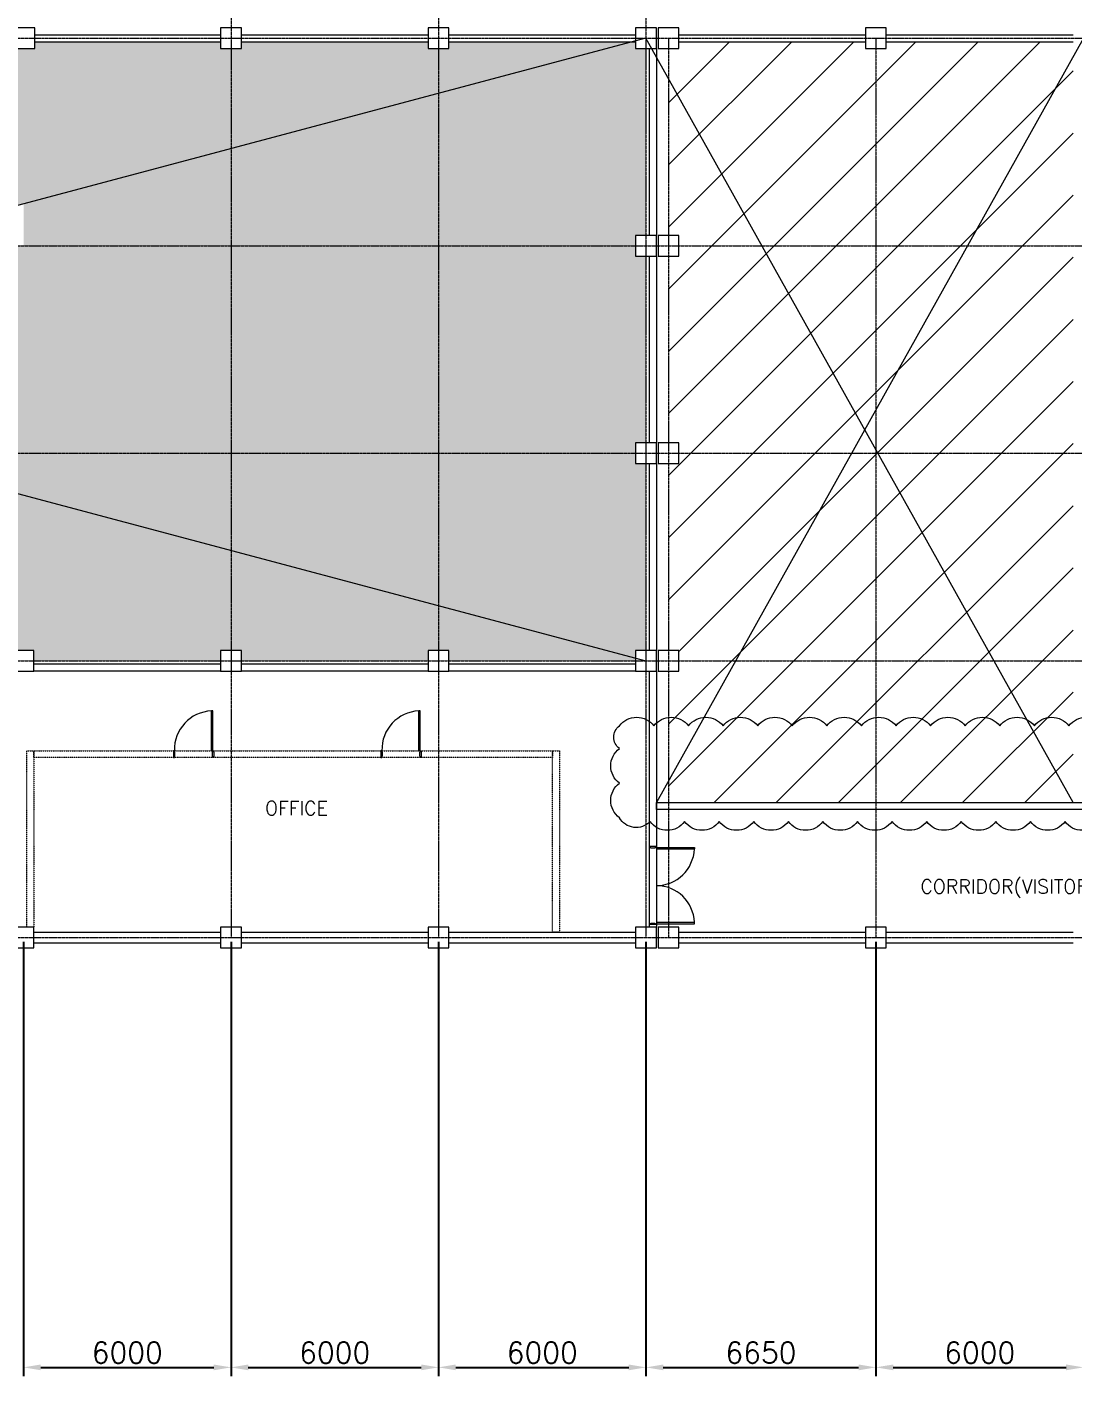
# Model space of a CAD drawing. Extents: x -59767 to 1106559, y -1290 to 1129522.
# Drawn here: x 632138 to 662388, y 392965 to 431968 of the extents above; entities that cross this region are included whole.
import ezdxf
from ezdxf.enums import TextEntityAlignment as Align

# ---------------------------------------------------------------- set-up
doc = ezdxf.new("R2010")
doc.units = 0
doc.linetypes.add('CENTER', pattern=[2, 1.25, -0.25, 0.25, -0.25])
doc.linetypes.add('HIDDEN', pattern=[0.375, 0.25, -0.125])
doc.layers.get('Defpoints').update_dxf_attribs({"linetype": 'CONTINUOUS', "lineweight": 9})
for name, color, linetype, lineweight in [('COLUMN', 2, 'CONTINUOUS', 9), ('DRY WALL', 254, 'HIDDEN', 9), ('TEXT', 3, 'CONTINUOUS', 9), ('WALL', 7, 'CONTINUOUS', 9), ('WALL_200', 3, 'CONTINUOUS', 9), ('WALL_300', 7, 'CONTINUOUS', 9), ('중간선', 5, 'CONTINUOUS', 9), ('중심선', 1, 'CENTER', 9), ('치수선', 6, 'CONTINUOUS', 9)]:
    doc.layers.add(name, color=color, linetype=linetype, lineweight=lineweight)
doc.styles.get("Standard").update_dxf_attribs({"font": 'romans.shx', "bigfont": 'whtgtxt.shx'})
doc.dimstyles.new('ISO-25', dxfattribs={"dimscale": 200, "dimtxt": 3, "dimasz": 2.5, "dimexe": 1.25, "dimexo": 0.625, "dimtad": 1, "dimdec": 0, "dimdsep": 46, "dimtxsty": 'Standard', "dimcen": 2.5, "dimadec": 0, "dimazin": 0, "dimtp": 0.1, "dimtm": 0.1, "dimtfac": 0.6, "dimtdec": 0, "dimtmove": 0, "dimatfit": 3, "dimfxl": 1, "dimtvp": 1, "dimtolj": 1, "dimarcsym": 0})

# ---------------------------------------------------------------- blocks, each defined once
blk = doc.blocks.new('column600')
at = {"layer": 'COLUMN', "linetype": 'Continuous'}
blk.add_lwpolyline([(-300, -300), (300, -300), (300, 300), (-300, 300)], close=True, dxfattribs=at)
blk = doc.blocks.new('*D580')
at = {"layer": 'Defpoints', "color": 0}
for p in [(638039, 405643), (644039, 405643), (644039, 393215)]:
    blk.add_point(p, dxfattribs=at)
at = {"layer": '치수선', "color": 0, "lineweight": -2}
for p, q in [((638039, 405518), (638039, 392965)), ((644039, 405518), (644039, 392965)), ((638539, 393215), (643539, 393215))]:
    blk.add_line(p, q, dxfattribs=at)
at = {"layer": '치수선', "color": 0}
for points in [[(638539, 393298), (638539, 393131), (638039, 393215)], [(643539, 393131), (643539, 393298), (644039, 393215)]]:
    blk.add_solid(points, dxfattribs=at)
at = {"layer": '치수선', "color": 0, "insert": (641039, 393640), "char_height": 600, "attachment_point": 5}
blk.add_mtext('\\A1;6000', dxfattribs=at)
blk = doc.blocks.new('*D581')
at = {"layer": 'Defpoints', "color": 0}
for p in [(644039, 405643), (650039, 405643), (650039, 393215)]:
    blk.add_point(p, dxfattribs=at)
at = {"layer": '치수선', "color": 0, "lineweight": -2}
for p, q in [((644039, 405518), (644039, 392965)), ((650039, 405518), (650039, 392965)), ((644539, 393215), (649539, 393215))]:
    blk.add_line(p, q, dxfattribs=at)
at = {"layer": '치수선', "color": 0}
for points in [[(644539, 393298), (644539, 393131), (644039, 393215)], [(649539, 393131), (649539, 393298), (650039, 393215)]]:
    blk.add_solid(points, dxfattribs=at)
at = {"layer": '치수선', "color": 0, "insert": (647039, 393640), "char_height": 600, "attachment_point": 5}
blk.add_mtext('\\A1;6000', dxfattribs=at)
blk = doc.blocks.new('*D583')
at = {"layer": 'Defpoints', "color": 0}
for p in [(650039, 405643), (656689, 405643), (656689, 393215)]:
    blk.add_point(p, dxfattribs=at)
at = {"layer": '치수선', "color": 0, "lineweight": -2}
for p, q in [((650039, 405518), (650039, 392965)), ((656689, 405518), (656689, 392965)), ((650539, 393215), (656189, 393215))]:
    blk.add_line(p, q, dxfattribs=at)
at = {"layer": '치수선', "color": 0}
for points in [[(650539, 393298), (650539, 393131), (650039, 393215)], [(656189, 393131), (656189, 393298), (656689, 393215)]]:
    blk.add_solid(points, dxfattribs=at)
at = {"layer": '치수선', "color": 0, "insert": (653364, 393640), "char_height": 600, "attachment_point": 5}
blk.add_mtext('\\A1;6650', dxfattribs=at)
blk = doc.blocks.new('*D584')
at = {"layer": 'Defpoints', "color": 0}
for p in [(656689, 405643), (662689, 405643), (662689, 393215)]:
    blk.add_point(p, dxfattribs=at)
at = {"layer": '치수선', "color": 0, "lineweight": -2}
for p, q in [((656689, 405518), (656689, 392965)), ((662689, 405518), (662689, 392965)), ((657189, 393215), (662189, 393215))]:
    blk.add_line(p, q, dxfattribs=at)
at = {"layer": '치수선', "color": 0}
for points in [[(657189, 393298), (657189, 393131), (656689, 393215)], [(662189, 393131), (662189, 393298), (662689, 393215)]]:
    blk.add_solid(points, dxfattribs=at)
at = {"layer": '치수선', "color": 0, "insert": (659689, 393640), "char_height": 600, "attachment_point": 5}
blk.add_mtext('\\A1;6000', dxfattribs=at)
blk = doc.blocks.new('*D600')
at = {"layer": 'Defpoints', "color": 0}
for p in [(632039, 405643), (638039, 405643), (638039, 393215)]:
    blk.add_point(p, dxfattribs=at)
at = {"layer": '치수선', "color": 0, "lineweight": -2}
for p, q in [((632039, 405518), (632039, 392965)), ((638039, 405518), (638039, 392965)), ((632539, 393215), (637539, 393215))]:
    blk.add_line(p, q, dxfattribs=at)
at = {"layer": '치수선', "color": 0}
for points in [[(632539, 393298), (632539, 393131), (632039, 393215)], [(637539, 393131), (637539, 393298), (638039, 393215)]]:
    blk.add_solid(points, dxfattribs=at)
at = {"layer": '치수선', "color": 0, "insert": (635039, 393640), "char_height": 600, "attachment_point": 5}
blk.add_mtext('\\A1;6000', dxfattribs=at)

msp = doc.modelspace()

# ---------------------------------------------------------------- hatches: boundary and pattern name
at = {"layer": '중간선'}
h = msp.add_hatch(dxfattribs=at)
h.set_pattern_fill('PLUS', color=130, scale=25)
h.set_pattern_definition([(0, (0, 158.75), (0, 635), [317.5, -317.5]), (90, (158.75, 0), (-635, 4e-14), [317.5, -317.5])])
h.paths.add_polyline_path([(582388.6, 419342.8), (582688.6, 419342.8), (582688.6, 419642.8), (589388.6, 419642.8), (589388.6, 415505.4), (582688.6, 413722.7), (582688.6, 413942.8), (582388.6, 413942.8)])
h.paths.add_polyline_path([(582388.6, 419942.8), (582388.6, 425342.8), (582688.6, 425342.8), (582688.6, 425642.8), (589388.6, 425642.8), (589388.6, 419642.8), (582688.6, 419642.8), (582688.6, 419942.8)])
h.paths.add_polyline_path([(582388.6, 431342.8), (582688.6, 431342.8), (582688.6, 431542.8), (582764.5, 431542.8), (589388.6, 429780.3), (589388.6, 425642.8), (582688.6, 425642.8), (582688.6, 425942.8), (582388.6, 425942.8)])
h.paths.add_polyline_path([(614038.6, 419642.8), (620038.6, 419642.8), (620038.6, 413942.8), (619738.6, 413942.8), (619738.6, 413642.8), (614338.6, 413642.8), (614338.6, 413942.8), (614038.6, 413942.8)])
h.paths.add_polyline_path([(589388.6, 419642.8), (595388.6, 419642.8), (595388.6, 425642.8), (589388.6, 425642.8)])
h.paths.add_polyline_path([(638038.6, 419642.8), (644038.6, 419642.8), (644038.6, 425642.8), (638038.6, 425642.8)])
h.paths.add_polyline_path([(626038.6, 419642.8), (627488.6, 419642.8), (632038.6, 418432.2), (632038.6, 413942.8), (631738.6, 413942.8), (631738.6, 413642.8), (626338.6, 413642.8), (626338.6, 413942.8), (626038.6, 413942.8)])
h.paths.add_polyline_path([(620038.6, 419642.8), (626038.6, 419642.8), (626038.6, 413942.8), (625738.6, 413942.8), (625738.6, 413642.8), (620338.6, 413642.8), (620338.6, 413942.8), (620038.6, 413942.8), (620038.6, 419642.8)])
h.paths.add_polyline_path([(608038.6, 419642.8), (614038.6, 419642.8), (614038.6, 413942.8), (613738.6, 413942.8), (613738.6, 413642.8), (608338.6, 413642.8), (608338.6, 413942.8), (608038.6, 413942.8)])
h.paths.add_polyline_path([(602038.6, 413942.8), (602038.6, 418871.2), (604938.6, 419642.8), (608038.6, 419642.8), (608038.6, 413942.8), (607738.6, 413942.8), (607738.6, 413642.8), (602338.6, 413642.8), (602338.6, 413942.8), (602038.6, 413942.8)])
h.paths.add_polyline_path([(626038.6, 425257), (627488.6, 425642.8), (632038.6, 425642.8), (632038.6, 419642.8), (627488.6, 419642.8), (626038.6, 420028.7), (626038.6, 425257)])
h.paths.add_polyline_path([(644038.6, 425642.8), (649738.6, 425642.8), (649738.6, 425342.8), (650038.6, 425342.8), (650038.6, 419942.8), (649738.6, 419942.8), (649738.6, 419642.8), (644038.6, 419642.8)])
h.paths.add_polyline_path([(595388.6, 419642.8), (601388.6, 419642.8), (601388.6, 425642.8), (595388.6, 425642.8)])
h.paths.add_polyline_path([(602038.6, 425642.8), (604938.6, 425642.8), (608038.6, 424818), (608038.6, 420467.7), (604938.6, 419642.8), (602038.6, 419642.8)])
h.paths.add_polyline_path([(632038.6, 419642.8), (638038.6, 419642.8), (638038.6, 425642.8), (632038.6, 425642.8)])
h.paths.add_polyline_path([(644038.6, 419642.8), (649738.6, 419642.8), (649738.6, 419342.8), (650038.6, 419342.8), (650038.6, 413942.8), (649738.6, 413942.8), (649738.6, 413722.7), (644038.6, 415239.3)])
h.paths.add_polyline_path([(644038.6, 430046.4), (649662.8, 431542.8), (649738.6, 431542.8), (649738.6, 431342.8), (650038.6, 431342.8), (650038.6, 425942.8), (649738.6, 425942.8), (649738.6, 425642.8), (644038.6, 425642.8)])
h.paths.add_polyline_path([(608038.6, 425642.8), (608038.6, 427341.4), (612513.6, 427342.9), (612513.6, 431542.8), (613738.6, 431542.8), (613738.6, 431342.8), (613738.6, 427342.9), (614038.6, 427342.9), (614038.6, 425642.8)])
h.paths.add_polyline_path([(626038.6, 425642.8), (626038.6, 427342.8), (626338.6, 427342.8), (626338.6, 431342.8), (626338.6, 431542.8), (631763.6, 431542.8), (631763.6, 431342.8), (632038.6, 431342.8), (632038.6, 426853.5), (627488.6, 425642.8)])
h.paths.add_polyline_path([(602038.6, 426414.5), (602038.6, 431342.8), (602338.6, 431342.8), (602338.6, 431542.8), (604713.7, 431542.8), (604713.7, 427340.4), (608038.6, 427341.4), (608038.6, 425642.8), (604938.6, 425642.8)])
h.paths.add_polyline_path([(620038.6, 423660.6), (626038.6, 425257), (626038.6, 420028.7), (620038.6, 421625.1), (620038.6, 423660.6)])
h.paths.add_polyline_path([(595388.6, 413942.8), (595388.6, 417101.8), (601388.6, 418698.3), (601388.6, 413942.8), (601088.6, 413942.8), (601088.6, 413642.8), (595688.6, 413642.8), (595688.6, 413942.8), (595388.6, 413942.8)])
h.paths.add_polyline_path([(601388.6, 426587.4), (601388.6, 431342.8), (601088.6, 431342.8), (601088.6, 431542.8), (595688.6, 431542.8), (595688.6, 431342.8), (595388.6, 431342.8), (595388.6, 428183.9)])
h.paths.add_polyline_path([(632038.6, 418432.2), (638038.6, 416835.7), (638038.6, 413942.8), (637738.6, 413942.8), (637738.6, 413642.8), (632338.6, 413642.8), (632338.6, 413942.8), (632038.6, 413942.8)])
h.paths.add_polyline_path([(638038.6, 428449.9), (638038.6, 431342.8), (637738.6, 431342.8), (637738.6, 431542.8), (632363.6, 431542.8), (632363.6, 431342.8), (632038.6, 431342.8), (632038.6, 426853.5)])
h.paths.add_polyline_path([(638038.6, 419642.8), (644038.6, 419642.8), (644038.6, 415239.3), (638038.6, 416835.7)])
h.paths.add_polyline_path([(638038.6, 428449.9), (644038.6, 430046.4), (644038.6, 425642.8), (638038.6, 425642.8)])
h.paths.add_polyline_path([(608038.6, 424818), (614038.6, 423221.6), (614038.6, 422064.1), (608038.6, 420467.7)])
h.paths.add_polyline_path([(589388.6, 419642.8), (595388.6, 419642.8), (595388.6, 417101.8), (589388.6, 415505.4)])
h.paths.add_polyline_path([(589388.6, 425642.8), (589388.6, 429780.3), (595388.6, 428183.9), (595388.6, 425642.8)])
h.paths.add_polyline_path([(614038.6, 431342.8), (614338.6, 431342.8), (614338.6, 431542.8), (619738.6, 431542.8), (619738.6, 431342.8), (620038.6, 431342.8), (620038.6, 430042.8), (616188.6, 430042.8), (616188.6, 427942.8), (620038.6, 427942.8), (620038.6, 427642.8), (614038.6, 427642.8), (614038.6, 431342.8)])
h.paths.add_polyline_path([(620038.6, 427642.8), (620038.6, 427942.8), (624188.6, 427942.8), (624188.6, 430042.8), (620038.6, 430042.8), (620038.6, 431342.8), (620338.6, 431342.8), (620338.6, 431542.8), (625738.6, 431542.8), (625738.6, 431342.8), (626038.6, 431342.8), (626038.6, 427642.8), (621038.6, 427642.8)])
h.paths.add_polyline_path([(589388.6, 413942.8), (589388.6, 415505.4), (595388.6, 417101.8), (595388.6, 413942.8), (595088.6, 413942.8), (595088.6, 413642.8), (589688.6, 413642.8), (589688.6, 413942.8)])
h.paths.add_polyline_path([(595388.6, 428183.9), (595388.6, 431342.8), (595088.6, 431342.8), (595088.6, 431542.8), (589688.6, 431542.8), (589688.6, 431317.8), (589388.6, 431317.8), (589388.6, 429780.3)])
h.paths.add_polyline_path([(638038.6, 416835.7), (644038.6, 415239.3), (644038.6, 413942.8), (643738.6, 413942.8), (643738.6, 413642.8), (638338.6, 413642.8), (638338.6, 413942.8), (638038.6, 413942.8), (638038.6, 416835.7)])
h.paths.add_polyline_path([(644038.6, 430046.4), (644038.6, 431342.8), (643738.6, 431342.8), (643738.6, 431542.8), (638338.6, 431542.8), (638338.6, 431342.8), (638038.6, 431342.8), (638038.6, 428449.9)])
h.paths.add_polyline_path([(614038.6, 425642.8), (620038.6, 425642.8), (620038.6, 423660.6), (616213.6, 422642.8), (614038.6, 423221.6)])
h.paths.add_polyline_path([(614038.6, 422064.1), (616213.6, 422642.8), (620038.6, 421625.1), (620038.6, 419642.8), (614038.6, 419642.8)])
h.paths.add_polyline_path([(632038.6, 419642.8), (638038.6, 419642.8), (638038.6, 416835.7), (632038.6, 418432.2)])
h.paths.add_polyline_path([(632038.6, 426853.5), (638038.6, 428449.9), (638038.6, 425642.8), (632038.6, 425642.8)])
h.paths.add_polyline_path([(612213.6, 427642.9), (612213.6, 431542.8), (608338.6, 431542.8), (608338.6, 431342.8), (608038.6, 431342.8), (608038.6, 427641.4)])
h.paths.add_polyline_path([(595388.6, 419642.8), (601388.6, 419642.8), (601388.6, 418698.3), (595388.6, 417101.8)])
h.paths.add_polyline_path([(595388.6, 425642.8), (595388.6, 428183.9), (601388.6, 426587.4), (601388.6, 425642.8)])
h.paths.add_polyline_path([(608038.6, 420467.7), (614038.6, 422064.1), (614038.6, 419642.8), (608038.6, 419642.8), (608038.6, 420467.7)])
h.paths.add_polyline_path([(608038.6, 425642.8), (614038.6, 425642.8), (614038.6, 423221.6), (608038.6, 424818)])
h.paths.add_polyline_path([(582688.6, 413642.8), (582688.6, 413722.7), (589388.6, 415505.4), (589388.6, 413942.8), (589088.6, 413942.8), (589088.6, 413642.8)])
h.paths.add_polyline_path([(620038.6, 419642.8), (620038.6, 421625.1), (626038.6, 420028.7), (626038.6, 419642.8)])
h.paths.add_polyline_path([(620038.6, 425642.8), (626038.6, 425642.8), (626038.6, 425257), (620038.6, 423660.6), (620038.6, 425642.8)])
h.paths.add_polyline_path([(605013.7, 427640.4), (608038.6, 427641.4), (608038.6, 431342.8), (607738.6, 431342.8), (607738.6, 431542.8), (605013.7, 431542.8)])
h.paths.add_polyline_path([(589388.6, 429780.3), (589388.6, 431317.8), (589088.6, 431317.8), (589088.6, 431542.8), (582764.5, 431542.8)])
h.paths.add_polyline_path([(626038.6, 425642.8), (626038.6, 427342.8), (621038.6, 427342.9), (620038.6, 427342.9), (620038.6, 425642.8)])
h.paths.add_polyline_path([(620038.6, 425642.8), (620038.6, 427342.9), (614038.6, 427342.9), (614038.6, 425642.8)])
h.paths.add_polyline_path([(644038.6, 415239.3), (649738.6, 413722.7), (649738.6, 413642.8), (644338.6, 413642.8), (644338.6, 413942.8), (644038.6, 413942.8), (644038.6, 415239.3)])
h.paths.add_polyline_path([(620038.6, 427942.8), (624188.6, 427942.8), (624188.6, 430042.8), (620038.6, 430042.8)])
h.paths.add_polyline_path([(649662.8, 431542.8), (644338.6, 431542.8), (644338.6, 431342.8), (644038.6, 431342.8), (644038.6, 430046.4)])
h.paths.add_polyline_path([(616188.6, 430042.8), (616188.6, 427942.8), (620038.6, 427942.8), (620038.6, 430042.8)])
h.paths.add_polyline_path([(620038.6, 421625.1), (620038.6, 423660.6), (616213.6, 422642.8), (620038.6, 421625.1)])
h.paths.add_polyline_path([(632038.6, 418432.2), (632038.6, 419642.8), (627488.6, 419642.8)])
h.paths.add_polyline_path([(601388.6, 419642.8), (602038.6, 419642.8), (602038.6, 425642.8), (601388.6, 425642.8)])
h.paths.add_polyline_path([(601388.6, 413942.8), (601388.6, 418698.3), (602038.6, 418871.2), (602038.6, 413942.8), (601738.6, 413942.8), (601738.6, 413642.8), (601688.6, 413642.8), (601688.6, 413942.8)])
h.paths.add_polyline_path([(601388.6, 431342.8), (601688.6, 431342.8), (601688.6, 431642.8), (601738.6, 431642.8), (601738.6, 431342.8), (602038.6, 431342.8), (602038.6, 426414.5), (601388.6, 426587.4)])
h.paths.add_polyline_path([(608038.6, 419642.8), (608038.6, 420467.7), (604938.6, 419642.8)])
h.paths.add_polyline_path([(608038.6, 424818), (608038.6, 425642.8), (604938.6, 425642.8)])
h.paths.add_polyline_path([(614038.6, 422064.1), (616213.6, 422642.8), (614038.6, 423221.6)])
h.paths.add_polyline_path([(602038.6, 418871.2), (604938.6, 419642.8), (602038.6, 419642.8)])
h.paths.add_polyline_path([(604938.6, 425642.8), (602038.6, 426414.5), (602038.6, 425642.8)])
h.paths.add_polyline_path([(601388.6, 425642.8), (601388.6, 426587.4), (602038.6, 426414.5), (602038.6, 425642.8)])
h.paths.add_polyline_path([(601388.6, 419642.8), (602038.6, 419642.8), (602038.6, 418871.2), (601388.6, 418698.3)])
h.paths.add_polyline_path([(627488.6, 419642.8), (626038.6, 420028.7), (626038.6, 419642.8)])
h.paths.add_polyline_path([(626038.6, 425257), (627488.6, 425642.8), (626038.6, 425642.8)])
h = msp.add_hatch(dxfattribs=at)
h.set_pattern_fill('ANSI31', color=170, scale=400)
h.paths.add_polyline_path([(650688.6, 430479.6), (650688.6, 431342.8), (650988.6, 431342.8), (650988.6, 431542.9), (656388.6, 431542.9), (656388.6, 431342.8), (656688.6, 431342.8), (656688.6, 425642.8), (653391.4, 425642.8)])
h.paths.add_polyline_path([(656688.6, 420906), (659335.7, 425642.8), (662388.1, 425642.8), (662388.1, 425342.8), (662388.1, 419942.8), (662388.1, 419642.8), (656744.2, 419642.8), (656688.6, 419742.4)])
h.paths.add_polyline_path([(650688.6, 419942.8), (650688.6, 425342.8), (650988.6, 425342.8), (650988.6, 425642.8), (653391.4, 425642.8), (656363.5, 420324.2), (655982.7, 419642.8), (650988.6, 419642.8), (650988.6, 419942.8), (650688.6, 419942.8)])
h.paths.add_polyline_path([(660097, 413642.8), (662388.1, 413642.8), (662388.1, 413942.8), (662388.1, 419342.8), (662388.1, 419642.8), (656744.2, 419642.8)])
h.paths.add_polyline_path([(656688.6, 425642.8), (656688.6, 431342.8), (656988.6, 431342.8), (656988.6, 431542.9), (662388.6, 431542.9), (662388.6, 431342.8), (662388.6, 431106), (659335.7, 425642.8), (656688.6, 425642.8)])
h.paths.add_polyline_path([(650688.6, 419342.8), (650988.6, 419342.8), (650988.6, 419642.8), (655982.7, 419642.8), (652629.8, 413642.8), (650988.6, 413642.8), (650988.6, 413942.8), (650688.6, 413942.8)])
h.paths.add_polyline_path([(655982.7, 419642.8), (656688.6, 419642.8), (656688.6, 413642.8), (652629.8, 413642.8)])
h.paths.add_polyline_path([(656688.6, 419642.8), (656744.2, 419642.8), (660097, 413642.8), (656688.6, 413642.8)])
h.paths.add_polyline_path([(653391.4, 425642.8), (656688.6, 425642.8), (656688.6, 420906), (656363.5, 420324.2)])
h.paths.add_polyline_path([(662388.1, 425642.8), (662388.6, 425942.8), (662388.6, 431106), (659335.7, 425642.8), (662388.1, 425642.8)])
h.paths.add_polyline_path([(650688.6, 410169.2), (651717.5, 412010.3, -0.2580796), (652269.3, 411762.4, -0.5), (653269.3, 411762.4, -0.5), (654269.3, 411762.4, -0.5), (655269.3, 411762.4, -0.5), (656269.3, 411762.4, -0.2021582), (656688.6, 412007.2), (656688.6, 409542.8), (650688.6, 409542.8)])
h.paths.add_polyline_path([(656688.6, 409542.8), (656688.6, 412007.2, -0.2705), (657269.3, 411762.4, -0.5), (658269.3, 411762.4, -0.5), (659269.3, 411762.4, -0.5), (660269.3, 411762.4, -0.3598263), (661043.6, 411949), (662388.1, 409542.8)])
h.paths.add_polyline_path([(650688.6, 430479.6), (653391.4, 425642.8), (650988.6, 425642.8), (650988.6, 425942.8), (650688.6, 425942.8)])
h.paths.add_polyline_path([(656688.6, 420906), (659335.7, 425642.8), (656688.6, 425642.8)])
h.paths.add_polyline_path([(652629.8, 413642.8), (656688.6, 413642.8), (656688.6, 412007.2, 0.2021582), (656269.3, 411762.4, 0.5), (655269.3, 411762.4, 0.5), (654269.3, 411762.4, 0.5), (653269.3, 411762.4, 0.5), (652269.3, 411762.4, 0.2580796), (651717.5, 412010.3)])
h.paths.add_polyline_path([(656688.6, 413642.8), (660097, 413642.8), (661043.6, 411949, 0.3598263), (660269.3, 411762.4, 0.5), (659269.3, 411762.4, 0.5), (658269.3, 411762.4, 0.5), (657269.3, 411762.4, 0.2705), (656688.6, 412007.2), (656688.6, 413642.8)])
h.paths.add_polyline_path([(661043.6, 411949, -0.1188), (661269.3, 411762.4, -0.5), (662269.3, 411762.4, -0.0679662), (662388.1, 411882.8), (662388.1, 413342.8), (662388.1, 413642.8), (660097, 413642.8)])
h.paths.add_polyline_path([(650688.6, 412007.2), (650688.6, 413342.8), (650988.6, 413342.8), (650988.6, 413642.8), (652629.8, 413642.8), (651717.5, 412010.3, 0.2142709), (651269.3, 411762.4, 0.2705)])
h.paths.add_polyline_path([(662388.1, 409542.8), (662388.1, 411882.8, 0.0679662), (662269.3, 411762.4, 0.5), (661269.3, 411762.4, 0.1188), (661043.6, 411949), (662388.1, 409542.8)])
h.paths.add_polyline_path([(650688.6, 410169.2), (651717.5, 412010.3, 0.2142709), (651269.3, 411762.4, 0.2705), (650688.6, 412007.2)])
h.paths.add_polyline_path([(655982.7, 419642.8), (656363.5, 420324.2), (656688.6, 419742.4), (656688.6, 419642.8), (655982.7, 419642.8)])
h.paths.add_polyline_path([(656744.2, 419642.8), (656688.6, 419742.4), (656688.6, 419642.8)])

# ---------------------------------------------------------------- linework, layer by layer
at = {"layer": 'DRY WALL', "linetype": 'HIDDEN', "lineweight": 9, "ltscale": 0.5}
for points in [[(632338.6, 411042.9), (632338.6, 405942), (632138.6, 405942), (632138.6, 411042.9)], [(632338.6, 411042.9), (647338.6, 411042.9), (647338.6, 410842.9), (632338.6, 410842.9)], [(647538.6, 411042.9), (647538.6, 405792.8), (647338.6, 405792.8), (647338.6, 411042.9)]]:
    msp.add_lwpolyline(points, close=True, dxfattribs=at)
at = {"layer": 'WALL', "color": 0}
for p, q in [((637470.6, 411043.7), (637470.6, 412193.7)), ((637510.6, 412193.7), (637470.6, 412193.7)), ((637510.6, 411043.7), (637510.6, 412193.7)), ((643470.6, 411043.7), (643470.6, 412193.7)), ((643510.6, 412193.7), (643470.6, 412193.7)), ((643510.6, 411043.7), (643510.6, 412193.7)), ((636375.6, 411023.7), (636375.6, 410863.7)), ((637510.6, 411043.7), (637470.6, 411043.7)), ((637538.6, 411023.7), (637538.6, 410863.7)), ((642375.6, 411023.7), (642375.6, 410863.7)), ((643510.6, 411043.7), (643470.6, 411043.7)), ((643538.6, 411023.7), (643538.6, 410863.7)), ((650318.6, 408271), (650158.6, 408271)), ((650338.6, 408243), (651438.6, 408243)), ((650338.6, 408243), (650338.6, 408203)), ((650338.6, 408203), (651438.6, 408203)), ((651438.6, 408243), (651438.6, 408203)), ((650338.6, 406083), (651438.6, 406083)), ((650338.6, 406083), (650338.6, 406043)), ((650338.6, 406043), (651438.6, 406043)), ((651438.6, 406043), (651438.6, 406083)), ((650318.6, 406015), (650158.6, 406015))]:
    msp.add_line(p, q, dxfattribs=at)
for points in [[(636375.6, 411043.7), (636375.6, 410843.7), (636403.6, 410843.7), (636403.6, 410883.7), (636415.6, 410883.7), (636415.6, 411003.7), (636403.6, 411003.7), (636403.6, 411043.7)], [(637538.6, 411043.7), (637538.6, 410843.7), (637510.6, 410843.7), (637510.6, 410883.7), (637498.6, 410883.7), (637498.6, 411003.7), (637510.6, 411003.7), (637510.6, 411043.7)], [(642375.6, 411043.7), (642375.6, 410843.7), (642403.6, 410843.7), (642403.6, 410883.7), (642415.6, 410883.7), (642415.6, 411003.7), (642403.6, 411003.7), (642403.6, 411043.7)], [(643538.6, 411043.7), (643538.6, 410843.7), (643510.6, 410843.7), (643510.6, 410883.7), (643498.6, 410883.7), (643498.6, 411003.7), (643510.6, 411003.7), (643510.6, 411043.7)], [(650338.6, 408271), (650138.6, 408271), (650138.6, 408243), (650178.6, 408243), (650178.6, 408231), (650298.6, 408231), (650298.6, 408243), (650338.6, 408243)], [(650338.6, 406015), (650138.6, 406015), (650138.6, 406043), (650178.6, 406043), (650178.6, 406055), (650298.6, 406055), (650298.6, 406043), (650338.6, 406043)]]:
    msp.add_lwpolyline(points, close=True, dxfattribs=at)
for centre, radius, start, end in [((637516.6, 411080.3), 1113.6, 92.36526, 181.88666), ((643516.6, 411080.3), 1113.6, 92.36526, 181.88666), ((650338.6, 408243), 1100, 270, 357.91606), ((650338.6, 406043), 1100, 2.08394, 90)]:
    msp.add_arc(centre, radius, start, end, dxfattribs=at)
at = {"layer": 'WALL_200', "ltscale": 0.5}
for p, q in [((632363.6, 431742.8), (637738.6, 431742.8)), ((632363.6, 431542.8), (637738.6, 431542.8)), ((638338.6, 431742.8), (643738.6, 431742.8)), ((638338.6, 431542.8), (643738.6, 431542.8)), ((644338.6, 431742.8), (649738.6, 431742.8)), ((644338.6, 431542.8), (649738.6, 431542.8)), ((650988.6, 431742.9), (656388.6, 431742.9)), ((650988.6, 431542.9), (656388.6, 431542.9)), ((656988.6, 431742.9), (662388.6, 431742.9)), ((656988.6, 431542.9), (662388.6, 431542.9)), ((637738.6, 413542.8), (632338.6, 413542.8)), ((643738.6, 413542.8), (638338.6, 413542.8)), ((649738.6, 413542.8), (644338.6, 413542.8)), ((637738.6, 413342.8), (632338.6, 413342.8)), ((643738.6, 413342.8), (638338.6, 413342.8)), ((649738.6, 413342.8), (644338.6, 413342.8))]:
    msp.add_line(p, q, dxfattribs=at)
for points in [[(650338.6, 431342.8), (650338.6, 425942.8), (650138.6, 425942.8), (650138.6, 431342.8)], [(650338.6, 425342.8), (650338.6, 419942.8), (650138.6, 419942.8), (650138.6, 425342.8)], [(650338.6, 419342.8), (650338.6, 413942.8), (650138.6, 413942.8), (650138.6, 419342.8)], [(650338.6, 413342.8), (650338.6, 405943.1), (650138.6, 405943.1), (650138.6, 413342.8)], [(650338.6, 409542.8), (674987.6, 409542.9), (674987.6, 409342.9), (650338.6, 409342.8)]]:
    msp.add_lwpolyline(points, close=True, dxfattribs=at)
at = {"layer": 'WALL_300', "linetype": 'Continuous', "lineweight": 9}
for p, q in [((632338.6, 405792.8), (637738.6, 405792.8)), ((638338.6, 405792.8), (643738.6, 405792.8)), ((644338.6, 405792.8), (649738.6, 405792.8)), ((650988.6, 405792.8), (656388.1, 405792.8)), ((656988.1, 405792.8), (662388.1, 405792.8)), ((632338.6, 405492.8), (637738.6, 405492.8)), ((638338.6, 405492.8), (643738.6, 405492.8)), ((644338.6, 405492.8), (649738.6, 405492.8)), ((650988.6, 405492.8), (656388.1, 405492.8)), ((656988.1, 405492.8), (662388.1, 405492.8))]:
    msp.add_line(p, q, dxfattribs=at)
at = {"layer": '중간선'}
for p, q in [((650038.6, 431642.8), (582388.6, 413642.8)), ((582388.6, 431642.8), (650038.6, 413642.8)), ((662388.1, 409542.8), (650038.6, 431642.8)), ((662688.6, 431642.8), (650338.6, 409542.8))]:
    msp.add_line(p, q, dxfattribs=at)
at = {"layer": '중간선', "color": 10}
msp.add_lwpolyline([(663156.3, 408992.4, -0.5), (662156.3, 408992.4, -0.5), (661156.3, 408992.4, -0.5), (660156.3, 408992.4, -0.5), (659156.3, 408992.4, -0.5), (658156.3, 408992.4, -0.5), (657156.3, 408992.4, -0.5), (656156.3, 408992.4, -0.5), (655156.3, 408992.4, -0.5), (654156.3, 408992.4, -0.5), (653156.3, 408992.4, -0.5), (652156.3, 408992.4, -0.5), (651156.3, 408992.4, -0.5), (650156.3, 408992.4, -0.5), (649269.3, 409105.4, -0.5), (649269.3, 410105.4, -0.5), (649269.3, 411105.4, -0.5), (649269.3, 411762.4, -0.5), (650269.3, 411762.4, -0.5), (651269.3, 411762.4, -0.5), (652269.3, 411762.4, -0.5), (653269.3, 411762.4, -0.5), (654269.3, 411762.4, -0.5), (655269.3, 411762.4, -0.5), (656269.3, 411762.4, -0.5), (657269.3, 411762.4, -0.5), (658269.3, 411762.4, -0.5), (659269.3, 411762.4, -0.5), (660269.3, 411762.4, -0.5), (661269.3, 411762.4, -0.5), (662269.3, 411762.4, -0.5), (663269.3, 411762.4, -0.5)], format="xyb", dxfattribs=at)
at = {"layer": '중심선'}
for p, q in [((638038.6, 469140.2), (638038.6, 405642.8)), ((644038.6, 469140.2), (644038.6, 405642.8)), ((650038.6, 469140.2), (650038.6, 405642.8)), ((568388.1, 431642.8), (694688.6, 431642.8)), ((650688.6, 431642.8), (650688.6, 405642.8)), ((656688.6, 431642.8), (656688.6, 405642.8)), ((568388.1, 425642.8), (694688.6, 425642.8)), ((568388.1, 419642.8), (694688.6, 419642.8)), ((568388.1, 413642.8), (694688.6, 413642.8)), ((568388.1, 405642.8), (694688.6, 405642.8))]:
    msp.add_line(p, q, dxfattribs=at)

# ---------------------------------------------------------------- block references
at = {"layer": 'COLUMN', "linetype": 'Continuous'}
for p in [(632063.6, 431642.8), (638038.6, 431642.8), (644038.6, 431642.8), (650038.6, 431642.8), (650688.6, 431642.8), (656688.6, 431642.8), (650038.6, 425642.8), (650688.6, 425642.8), (650038.6, 419642.8), (650688.6, 419642.8), (632038.6, 413642.8), (638038.6, 413642.8), (644038.6, 413642.8), (650038.6, 413642.8), (650688.6, 413642.8), (632038.6, 405642), (638038.6, 405642.8), (644038.6, 405642.8), (650038.6, 405643.1), (650688.6, 405643.1), (656688.1, 405642.8)]:
    msp.add_blockref('column600', p, dxfattribs=at)

# ---------------------------------------------------------------- texts
at = {"layer": 'TEXT', "lineweight": 9}
for s, p in [('OFFICE', (639022, 409061.3)), ('CORRIDOR(VISITOR TOUR COURSE)', (657975.1, 406799.9))]:
    msp.add_text(s, height=400, dxfattribs=at).set_placement(p, align=Align.BOTTOM_LEFT)

# ---------------------------------------------------------------- dimensions: what is measured, and where the dimension line sits
at = {"layer": '치수선'}
for base, p1, p2, picture, middle in [((638038.6, 393214.7), (632038.6, 405642.8), (638038.6, 405642.8), '*D600', (635038.6, 393639.7)), ((644038.6, 393214.7), (638038.6, 405642.8), (644038.6, 405642.8), '*D580', (641038.6, 393639.7)), ((650038.6, 393214.7), (644038.6, 405642.8), (650038.6, 405642.8), '*D581', (647038.6, 393639.7)), ((656688.6, 393214.7), (650038.6, 405642.8), (656688.6, 405642.8), '*D583', (653363.6, 393639.7)), ((662688.6, 393214.7), (656688.6, 405642.8), (662688.6, 405642.8), '*D584', (659688.6, 393639.7))]:
    dim = msp.add_linear_dim(base=base, p1=p1, p2=p2, dimstyle='ISO-25', dxfattribs=at)
    dim.commit()
    dim.dimension.update_dxf_attribs({"geometry": picture, "text_midpoint": middle})

doc.saveas('drawing.dxf')
